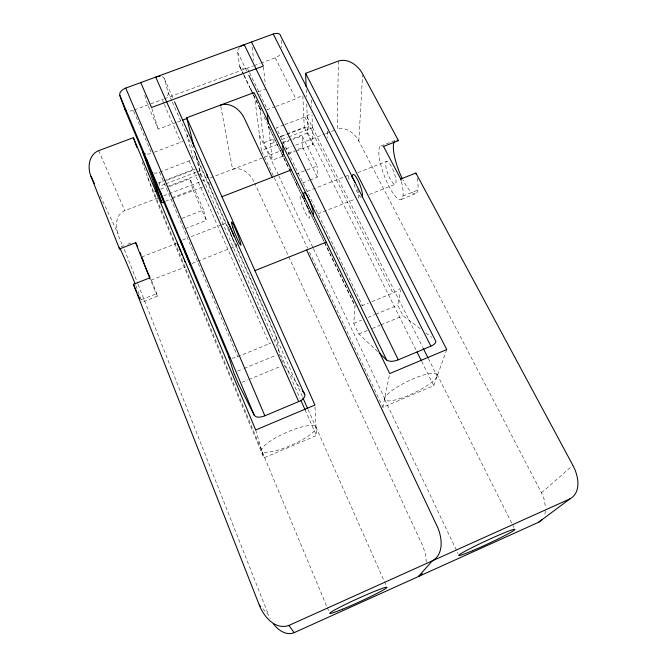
<?xml version="1.0" encoding="UTF-8"?>
<svg xmlns="http://www.w3.org/2000/svg" width="667" height="667" viewBox="0 0 667 667"><rect width="100%" height="100%" fill="white"/><g stroke="black" fill="none" stroke-linecap="round" stroke-linejoin="round"><path stroke-width="0.5" stroke-dasharray="3.33 2.5" d="M426.28 562.323L425.729 555.052L422.761 545.898L254.744 183.458M338.361 61.064L337.252 129.231C346.156 126.346 354.936 133.483 358.821 141.045L541.454 492.78L544.13 499.275L545.589 507.837M358.821 141.045L362.565 74.946M377.647 351.601L358.863 334.009L353.752 323.328L355.019 305.611A8.488 2.735 -25.8 0 0 355.253 306.345M545.514 510.822L544.714 514.866M420.243 328.698L403.001 315.758L397.732 305.219L400.567 289.937M446.74 349.566L433.775 385.634L382.916 407.262L389.686 373.578M541.454 492.78L572.87 465.333M157.812 198.007L124.796 210.664C110.955 217.033 117.625 235.793 122.795 245.589M142.154 162.048L152.96 192.038L263.849 457.904L316.433 435.543L314.941 405.044M242.196 382.249L247.907 379.89M248.858 379.498L281.191 366.125M358.863 334.009L367.492 330.44M372.294 328.456L379.965 325.279M380.932 324.887L403.001 315.758M237.535 371.169L243.222 368.834M244.164 368.442L276.38 355.178M353.752 323.328L361.397 320.177M368.092 317.425L374.787 314.666M375.738 314.274L397.732 305.219M231.874 358.162A8.654 2.826 -23 0 0 237.719 356.645L269.318 343.705A8.596 2.81 -23.8 0 0 270.744 343.071M361.781 305.811A8.488 2.735 -25.8 0 0 362.464 305.544L368.192 303.202M372.003 301.634L392.98 293.046A8.471 2.701 -26.5 0 0 400.033 288.553M401.367 199.333L416.133 193.463M141.412 299.708L156.403 293.763M402.985 196.015L417.842 190.128M157.52 296.098L141.704 302.359A29.673 0.942 67.7 0 0 141.721 301.792M192.021 263.448L230.065 248.449M231.015 248.074L236.718 245.831M317.851 213.849L355.219 199.116M150.984 280.157L185.543 266.958M369.36 194.481L395.047 184.35A12.256 3.143 69.4 0 0 391.412 166.475A12.256 3.143 69.4 0 0 386.068 167.709A12.256 3.143 69.4 0 0 395.047 184.35M121.144 246.782L123.945 245.689M127.68 244.23L132.349 242.404M182.591 240.012L187.369 238.144M191.187 236.652L220.802 225.087M221.761 224.712L226.538 222.853M307.07 191.412L349.416 174.871A12.348 2.66 69.2 0 0 349.416 181.416M141.587 257.037L176.105 243.555M357.887 172.561L386.56 161.364M181.874 218.367L203.568 209.963L189.962 178.756L168.526 186.952M296.073 174.129L317.083 165.983L302.168 135.851L292.73 139.461M185.134 228.623L206.336 220.377L203.568 209.963M302.384 183.008L308.921 180.465M309.855 180.107L317.325 177.197L317.083 165.983M172.036 197.757L192.996 189.711L189.962 178.756M288.219 153.143L294.022 150.909M297.899 149.425L302.735 147.565L302.168 135.851M165.324 201.326L171.136 199.091M172.103 198.724L202.785 186.935M260.822 109.655A7.787 4.185 -26.9 0 1 259.78 107.971L263.949 142.68L272.311 160.23L283.433 155.953M288.261 154.094L295.022 151.501M295.99 151.126L312.881 144.639L312.014 114.916M380.915 145.94L395.339 140.378A28.548 7.787 69.5 0 0 394.581 141.121M164.957 184.142L160.097 186.001L159.138 183.192L162.948 181.741M165.933 183.767L196.09 172.253M196.99 171.911L199.675 170.885M270.535 143.83L275.98 141.754M281.791 139.536L287.61 137.319M288.578 136.943L312.389 127.856M160.614 189.111L166.358 186.91M167.317 186.552L196.982 175.204M197.941 174.846L200.809 173.745L195.548 152.901M277.856 144.297L261.414 150.584L254.577 96.632M282.691 142.446L307.846 132.833L306.72 102.81M281.399 143.797L288.953 140.904M163.64 195.781L206.378 179.398M210.255 177.906L263.607 157.462M264.574 157.087L281.049 150.775M285.893 148.916L291.712 146.69M295.589 145.198L324.654 134.059M325.629 133.683L330.473 131.833M331.441 131.457L335.318 129.973M153.927 173.036A7.996 4.194 -21.7 0 0 159.571 172.186L189.103 160.972A7.946 4.169 -23 0 0 191.087 160.047M283.917 124.954L276.288 127.856L362.464 305.544M284.867 124.596L304.886 116.992A7.837 4.019 -27.9 0 0 311.13 112.273M158.079 183.041L193.822 169.41M263.949 142.68L274.504 138.653M280.265 136.46L286.018 134.259M286.977 133.9L304.252 127.314L302.876 95.881M166.758 180.282L195.339 169.385M281.324 136.593L308.813 126.113L308.921 129.181M154.385 152.193L180.874 142.213A7.879 4.294 -22.9 0 0 182.841 141.296M266.792 109.822A7.787 4.185 -26.9 0 0 267.434 109.596L275.004 106.745M275.955 106.386L295.831 98.891A7.779 4.144 -28.1 0 0 302.001 94.155M144.739 95.231L147.799 104.969L158.246 129.198L176.655 122.319M177.63 121.953L180.532 120.869M258.046 91.888L265.791 88.994M134.317 109.955L163.44 99.183M164.415 98.816L253.36 65.908M254.077 65.649L259.855 63.507M260.822 63.148L275.271 57.804A7.629 4.411 -28.6 0 0 280.932 53.56M425.988 333.008L431.741 337.319M262.84 608.863L268.518 614.932L270.193 618.584M284.05 364.949L301.042 389.37M253.869 181.566C250.367 173.77 241.562 166.341 232.6 169.343L220.527 105.103M437.018 374.212L513.974 527.572M307.254 117.05L422.745 347.365M428.331 358.512L437.177 376.163M275.271 57.804L295.831 98.891M304.886 116.992L392.98 293.046M307.846 132.833L416.583 351.117M421.694 361.381L433.775 385.634M304.252 127.314L312.881 144.639M302.735 147.565L317.325 177.197M249.116 71.828L247.332 68.142A7.637 4.452 -27.2 0 1 239.653 66.2L237.619 52.151A7.812 4.661 -27.5 0 1 239.77 47.424M249.566 72.745L267.434 109.596M237.619 52.151L247.49 72.545M239.653 66.2L243.68 74.554M244.13 75.479L249.942 87.544M253.518 94.972L259.338 107.037M259.78 107.971L262.439 113.49M264.215 117.167L267.767 124.529M281.591 153.235L268.651 126.371L272.311 160.23M282.033 154.135L283.333 156.837M283.767 157.745L290.037 170.76M290.487 171.694L324.104 241.446M324.546 242.379L354.119 303.752M239.895 66.983L243.355 74.17M243.788 75.071L249.85 87.644M253.377 94.972L259.997 108.713M268.851 127.097L324.187 241.954M324.637 242.888L355.111 306.12M259.463 135.209L278.322 174.854M278.748 175.755L312.973 247.682M313.407 248.591L384.692 398.424M384.842 399.683L458.012 553.527M261.856 151.517L273.87 176.905M274.32 177.847L307.704 248.366M309.48 252.126L382.916 407.262M100.2 195.815L118.209 233.959M164.307 78.614L173.178 98.608M161.989 76.697A7.904 4.777 -22.6 0 1 164.449 79.023L168.159 92.596L171.944 101.142M172.361 102.093L276.747 337.644L279.073 353.043M315.9 426.938L384.009 580.69M384.434 581.641L386.535 586.385M197.065 158.921L302.543 397.057M308.029 409.446L316.041 427.539A29.565 6.812 -23.8 0 1 275.554 450.809A29.565 6.812 -23.8 0 1 274.937 438.236A29.565 6.812 -23.8 0 1 316.041 427.539M200.809 173.745L300.042 398.416M305.086 409.838L316.433 435.543M279.223 354.01L283.242 363.123M163.849 103.427L162.189 99.641A7.721 4.569 -22.6 0 0 163.473 99.091M164.265 104.377L180.874 142.213M189.103 160.972L269.318 343.705M192.996 189.711L206.336 220.377M98.699 150.634L124.796 210.664M133.759 111.264L151.551 153.26A7.929 4.319 -21.5 0 1 145.931 154.044M159.571 172.186L237.719 356.645M147.774 177.647L326.863 606.662M327.264 607.612L329.265 612.406M124.329 249.466L137.71 283.392M138.094 284.367L268.518 614.932M151.843 108.488L158.246 129.198M255.703 429.982L263.849 457.904M193.205 158.863L187.085 135.318A7.879 4.294 -22.9 0 1 185.226 139.561M194.714 151.309L201.909 179.731M208.696 182.266L209.655 186.235M252.109 47.107L253.718 60.43M263.473 67.067L265.374 85.009M273.737 139.486L274.045 142.496M281.124 40.379L281.649 47.532M296.648 183.183L296.782 185.193M306.22 89.586L306.487 96.707M311.581 99.917L311.789 106.962M327.489 131.091L327.505 137.977M311.055 213.807A12.423 2.059 68.8 0 1 307.078 205.761M357.587 189.328A12.348 2.66 69.2 0 1 357.804 197.982M269.326 127.739A7.854 4.069 -26.8 0 1 268.718 126.738M151.492 280.282A29.606 0.425 67.8 0 1 157.554 296.115A29.606 0.425 67.8 0 1 150.8 280.624M135.81 285.584A29.673 0.942 67.7 0 1 136.985 288.586M138.061 291.379A29.673 0.942 67.7 0 1 141.479 300.892M361.122 197.349A12.314 2.701 69.2 0 1 353.352 182.041M306.428 204.977A12.406 2.001 68.8 0 1 308.854 218.001A12.406 2.001 68.8 0 1 301.034 201.351A12.406 2.001 68.8 0 1 303.268 198.249M304.602 200.817A12.406 2.001 68.8 0 1 305.044 201.759M401.476 181.774A28.606 7.337 69.4 0 1 398.299 198.908A28.606 7.337 69.4 0 1 382.133 169.535A28.606 7.337 69.4 0 1 381.674 145.806M417.083 178.181A28.548 7.787 69.5 0 1 415.266 193.789A28.548 7.787 69.5 0 1 403.093 180.232M396.256 140.062A28.548 7.787 69.5 0 1 396.765 140.053M168.159 92.596A7.721 4.569 -22.6 0 1 165.916 97.482M133.35 110.313A7.779 4.594 -21 0 1 128.456 111.047M276.747 337.644A8.596 2.81 -23.8 0 1 273.545 341.487M236.81 245.773A12.556 1.017 68.3 0 1 233.066 239.061A12.556 1.017 68.3 0 1 228.064 225.796M236.602 244.03A12.556 1.017 68.3 0 1 236.802 244.989M195.431 154.144A7.946 4.169 -23 0 1 193.505 158.312M399.341 398.799A29.048 6.587 -25.6 0 0 437.31 374.779A29.048 6.587 -25.6 0 0 396.365 387.594A29.048 6.587 -25.6 0 0 399.341 398.799"/><path stroke-width="1" d="M542.188 519.535L538.586 522.261L294.189 632.649C286.11 636.035 277.747 629.915 273.22 623.537M422.294 573.67L418.517 576.488L432.249 560.889C444.48 554.019 442.121 536.66 436.96 525.896L306.595 250.025M538.586 522.261L569.977 498.866C581.807 492.138 578.331 475.263 572.87 465.333L415.875 173.053L400.759 179.006A28.606 7.337 69.4 0 1 401.134 180.398M150.242 279.273A29.606 0.425 67.8 0 1 149.675 277.897L133.383 284.317L259.288 605.061C263.615 616.5 275.296 630.315 288.869 625.446L569.977 498.866M379.148 353.001L386.66 360.038C390.103 362.339 394.689 361.155 398.291 359.821L430.882 346.148C433.166 345.373 437.744 342.371 435.026 339.786L280.815 36.285A7.804 4.611 -29.1 0 0 273.237 34.017L125.73 88.086A7.954 4.811 -20.9 0 0 119.827 95.414L124.571 108.696L228.948 357.204L233.742 372.728L238.394 383.825L254.36 415.449C256.411 418.259 261.706 417.133 264.849 415.799L298.683 401.609C303.193 400.092 308.162 394.797 302.209 391.062M254.927 270.619L326.271 242.179M383.025 146.173A28.606 7.337 69.4 0 1 383.525 146.44L398.466 140.637L362.623 73.912C358.146 65.524 348.241 57.912 338.361 61.064L305.611 73.303L446.74 349.566L389.686 373.578L254.06 92.571L186.668 117.759L314.941 405.044L255.703 429.982L133.375 137.677L98.699 150.634C88.861 154.536 87.219 167.509 90.97 176.28L119.501 248.958L135.576 242.713A29.606 0.425 67.8 0 1 135.426 242.288M221.928 196.723L291.371 169.885M145.314 153.927A7.929 4.319 -21.5 0 1 142.755 151.993L154.21 184.517L161.823 202.676L164.449 201.659M154.877 191.304L157.745 190.203M182.475 120.143L187.319 118.334M220.527 105.103C230.474 101.809 240.428 109.755 244.414 118.451L272.219 177.289M386.66 360.038L248.841 75.329M177.063 243.188L177.397 243.747M259.288 605.061L260.714 606.578M288.869 625.446L294.189 632.649M141.704 257.229L144.122 263.665M383.525 146.44L400.759 179.006M273.237 34.017L430.882 346.148M423.212 348.299L427.864 357.587M417.05 352.051L421.227 360.447M251.492 41.988L263.365 66.066L151.534 107.504L140.754 82.575M398.291 359.821L244.214 44.656A7.812 4.661 -27.5 0 0 240.945 46.423M250.392 88.478L253.076 94.047M90.97 176.28L94.489 183.725M177.856 244.731L178.823 246.923M141.979 257.829L142.396 258.754M174.562 101.793L304.552 394.43M302.968 398.016L307.604 408.487M300.875 400.317L305.086 409.838M298.683 401.609L155.719 77.089A7.904 4.777 -22.6 0 1 160.013 76.355M142.655 259.363L142.963 260.072M149.883 277.647L145.865 267.967M125.73 88.086L264.849 415.799M179.19 247.79L180.799 251.642M143.305 260.88L143.688 261.781M119.827 95.414L254.36 415.449M181.257 252.751L182.208 255.086M145.389 266.808L144.514 264.649M135.576 242.713L149.675 277.897M183.167 257.495L183.633 258.671M149.341 275.621L149.691 276.497M184.501 260.88L184.884 261.881M133.375 137.677L136.893 147.424M146.515 158.896L161.823 202.676M160.447 192.046L164.441 203.618M186.668 117.759L194.022 146.873M192.263 141.637L192.796 143.764M206.778 174.32L207.495 177.297M267.242 113.34L268.334 123.42M282.7 145.273L283.517 154.861M305.611 73.303L306.103 86.527M351.701 176.538A12.348 2.66 69.2 0 1 354.994 182.383M304.719 198.908A12.423 2.059 68.8 0 1 307.929 197.424A12.423 2.059 68.8 0 1 313.248 215.649M139.828 298.899A29.673 0.942 67.7 0 1 137.927 294.772M137.01 292.721A29.673 0.942 67.7 0 1 133.383 284.317M119.501 248.958A29.673 0.942 67.7 0 1 119.201 247.782M119.551 247.866A29.673 0.942 67.7 0 1 135.193 284.034M135.751 242.463A29.606 0.425 67.8 0 1 137.752 246.982M140.153 252.635A29.606 0.425 67.8 0 1 141.104 254.919M402.359 178.789A28.548 7.787 69.5 0 1 394.264 141.646M397.874 140.345A28.548 7.787 69.5 0 1 398.466 140.637M415.875 173.053A28.548 7.787 69.5 0 1 416.216 174.345M352.451 177.347A12.314 2.701 69.2 0 1 358.062 180.524A12.314 2.701 69.2 0 1 362.198 197.149M126.605 110.614A7.779 4.594 -21 0 1 124.571 108.696M227.797 222.678A12.556 1.017 68.3 0 1 234.117 236.493M230.223 358.087A8.654 2.826 -23 0 1 228.948 357.204M152.243 172.57A7.996 4.194 -21.7 0 1 150.775 171.077M180.682 240.754L190.12 264.199L180.682 240.754M342.463 609.221A31.466 1.818 -24.5 0 0 386.91 587.535A31.466 1.818 -24.5 0 0 345.573 604.36A31.466 1.818 -24.5 0 0 342.463 609.221M232.875 227.672A12.523 1.067 68.3 0 0 240.754 245.189A12.523 1.067 68.3 0 0 234.892 227.772A12.523 1.067 68.3 0 0 232.875 227.672M472.436 550.717A30.882 1.751 -24.9 0 0 514.907 529.423A30.882 1.751 -24.9 0 0 473.353 546.94A30.882 1.751 -24.9 0 0 472.436 550.717"/></g></svg>
